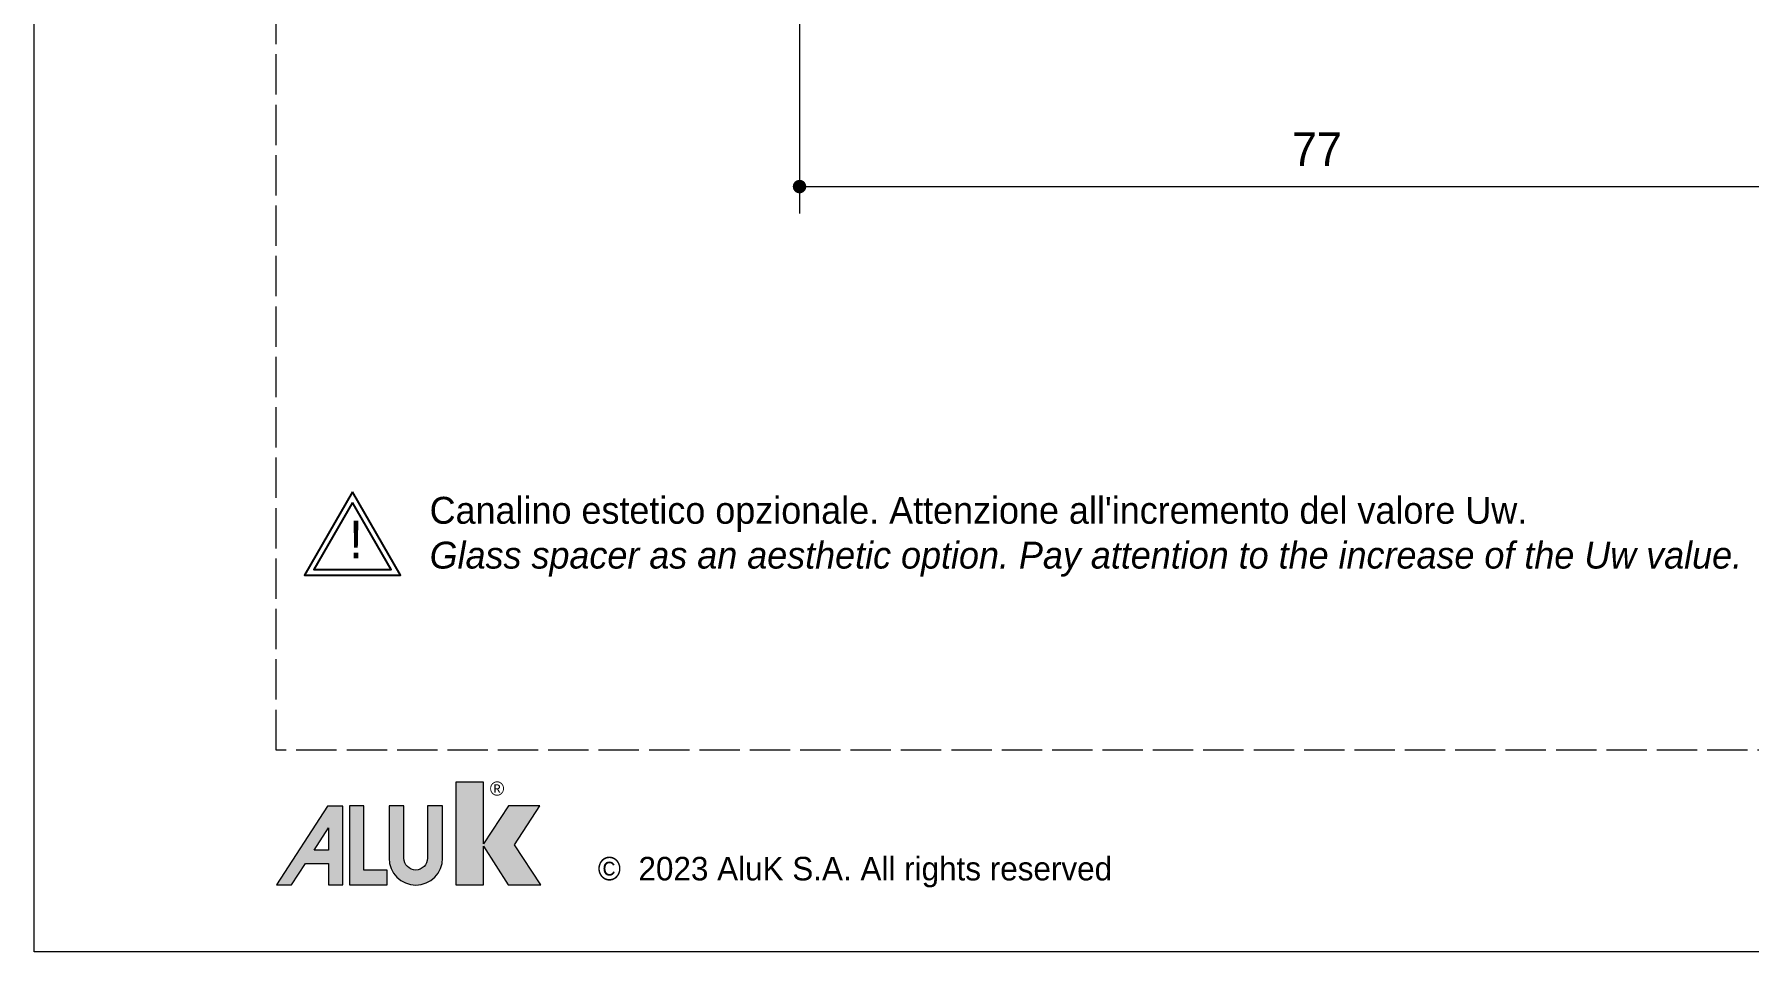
# Model space of a CAD drawing. Header units: millimetres. Extents: x -8 to 2550, y -393 to 1062.
# Drawn here: x 1560 to 1687.6, y 0 to 68.2 of the extents above; entities that cross this region are included whole.
import ezdxf

# ---------------------------------------------------------------- set-up
doc = ezdxf.new("R2010")
doc.units = ezdxf.units.MM
doc.header["$LTSCALE"] = 0.25
doc.header["$MEASUREMENT"] = 0
doc.linetypes.add('ACAD_ISO02W100', pattern=[15, 12, -3])
doc.layers.get('0').update_dxf_attribs({"lineweight": 5})
doc.layers.get('Defpoints').update_dxf_attribs({"lineweight": 5})
doc.layers.add('01_ALUK Logo', color=7, linetype='Continuous')
doc.layers.add('01_Dimension', color=251, linetype='Continuous', lineweight=9)
doc.layers.add('01_Text', color=40, linetype='Continuous', lineweight=25)
doc.layers.add('02_Block Frame', color=7, linetype='Continuous', lineweight=5, true_color=0xe2001a, plot=False)
doc.styles.add('Aluk Text', font='GOTHIC.TTF')
doc.styles.get("Standard").update_dxf_attribs({"font": 'arial.ttf'})
doc.dimstyles.new('ALUK Manual 1-1', dxfattribs={"dimtxt": 2.5, "dimasz": 1, "dimexe": 2, "dimexo": 4, "dimgap": 1.5, "dimtad": 3, "dimdec": 1, "dimdsep": 46, "dimtxsty": 'Aluk Text', "dimblk": 'DOT', "dimcen": 0, "dimclrd": 256, "dimclre": 256, "dimclrt": 2, "dimaunit": 1, "dimadec": 0, "dimazin": 0, "dimtfac": 0.7, "dimtdec": 1, "dimtmove": 0, "dimatfit": 3, "dimldrblk": 'DOT', "dimfxl": 1, "dimtolj": 2, "dimlwd": -1, "dimlwe": -1, "dimarcsym": 0})

# ---------------------------------------------------------------- blocks, each defined once
blk = doc.blocks.new('A$C14581')
at = {"layer": '01_Text', "insert": (0, -0.19), "char_height": 2, "attachment_point": 7, "style": 'Aluk Text'}
blk.add_mtext_dynamic_manual_height_columns('{\\fPoppins|b0|i0|c0|p2;\\H0.875x;©  2023 AluK S.A. All rights reserved}', width=51.3351, gutter_width=204.25, heights=[0], dxfattribs=at)
blk = doc.blocks.new('AluK Logo')
at = {"layer": '01_ALUK Logo', "true_color": 0xe2001a}
h = blk.add_hatch(color=242, dxfattribs=at)
h.dxf.hatch_style = 1
h.paths.add_polyline_path([(18.02, 3.04), (19.92, 5.98), (17.56, 5.98), (15.66, 3.11), (15.66, 7.76), (13.58, 7.76), (13.58, 0), (15.66, 0), (15.66, 2.93), (17.53, 0), (20, 0)])
at = {"layer": '01_ALUK Logo', "true_color": 0x323338}
h = blk.add_hatch(color=250, dxfattribs=at)
h.dxf.hatch_style = 1
h.paths.add_polyline_path([(3.94, 0), (5.02, 0), (5.02, 5.96), (3.87, 5.96), (0, 0), (1.15, 0), (2.2, 1.63), (3.94, 1.63)])
h.paths.add_polyline_path([(3.95, 2.64), (2.86, 2.64), (3.95, 4.31)], flags=16)
h = blk.add_hatch(color=250, dxfattribs=at)
h.dxf.hatch_style = 1
h.paths.add_polyline_path([(6.62, 1.12), (6.62, 5.97), (5.53, 5.97), (5.53, 0), (8.38, 0), (8.38, 1.12)])
h = blk.add_hatch(color=250, dxfattribs=at)
h.dxf.hatch_style = 1
h.paths.add_polyline_path([(12.57, 5.97), (11.43, 5.97), (11.43, 2.02, -1), (9.65, 2.02), (9.65, 5.97), (8.52, 5.97), (8.52, 2.02, 0.999791), (12.57, 2.02)])
at = {"layer": '01_ALUK Logo', "color": 242, "lineweight": 0, "true_color": 0xe2001a}
blk.add_lwpolyline([(17.53, 0), (20, 0), (18.02, 3.04), (19.92, 5.98), (17.56, 5.98), (15.66, 3.11), (15.66, 7.76), (13.58, 7.76), (13.58, 0), (15.66, 0), (15.66, 2.93)], close=True, dxfattribs=at)
at = {"layer": '01_ALUK Logo', "color": 250, "lineweight": 0, "true_color": 0x323338}
for points in [[(2.2, 1.63), (3.94, 1.63), (3.94, 0), (5.02, 0), (5.02, 5.96), (3.87, 5.96), (0, 0), (1.15, 0)], [(8.38, 0), (8.38, 1.12), (6.62, 1.12), (6.62, 5.97), (5.53, 5.97), (5.53, 0)], [(2.86, 2.64), (3.95, 4.31), (3.95, 2.64)]]:
    blk.add_lwpolyline(points, close=True, dxfattribs=at)
blk.add_lwpolyline([(9.65, 2.02), (9.65, 5.97), (8.52, 5.97), (8.52, 2.02, 1), (12.57, 2.02), (12.57, 5.97), (11.43, 5.97), (11.43, 2.02, -1)], format="xyb", close=True, dxfattribs=at)
at = {"layer": '01_ALUK Logo', "color": 242, "lineweight": 0, "true_color": 0xe2001a, "insert": (16.69, 7.28), "char_height": 1.06, "attachment_point": 5}
blk.add_mtext_dynamic_manual_height_columns('®', width=0.2845, gutter_width=0.756, heights=[0], dxfattribs=at)
blk = doc.blocks.new('_Dot')
at = {"color": 0, "linetype": 'ByBlock', "lineweight": -2}
blk.add_line((-0.5, 0), (-1, 0), dxfattribs=at)
at = {"color": 0, "linetype": 'ByBlock', "const_width": 0.5}
blk.add_lwpolyline([(-0.25, 0, 1), (0.25, 0, 1)], format="xyb", close=True, dxfattribs=at)
blk = doc.blocks.new('*D187')
at = {"layer": '01_Dimension', "ltscale": 0.25, "transparency": 16777216}
for p, q in [((1693.95, 83.13), (1693.95, 54.91)), ((1616.95, 82.83), (1616.95, 54.91)), ((1617.95, 56.91), (1692.95, 56.91))]:
    blk.add_line(p, q, dxfattribs=at)
at = {"layer": 'Defpoints', "color": 0, "ltscale": 0.25, "transparency": 16777216}
for p in [(1616.95, 86.83), (1693.95, 87.13), (1693.95, 56.91)]:
    blk.add_point(p, dxfattribs=at)
at = {"layer": '01_Dimension', "ltscale": 0.25, "transparency": 16777216, "rotation": 180}
blk.add_blockref('_Dot', (1616.95, 56.91), dxfattribs=at)
at = {"layer": '01_Dimension', "ltscale": 0.25, "transparency": 16777216}
blk.add_blockref('_Dot', (1693.95, 56.91), dxfattribs=at)
at = {"layer": '01_Dimension', "color": 2, "ltscale": 0.25, "transparency": 16777216, "insert": (1655.45, 59.69), "char_height": 2.5, "attachment_point": 5, "style": 'Aluk Text'}
blk.add_mtext('\\A2;77', dxfattribs=at)

msp = doc.modelspace()

# ---------------------------------------------------------------- linework, layer by layer
at = {"layer": '01_Text', "ltscale": 0.25}
for points in [[(1583.675, 34.209), (1580.1, 28.017), (1587.25, 28.017)], [(1583.675, 33.409), (1580.793, 28.417), (1586.557, 28.417)]]:
    msp.add_lwpolyline(points, close=True, dxfattribs=at)
at = {"layer": '02_Block Frame'}
msp.add_lwpolyline([(1560, 0), (1560, 297), (1770, 297), (1770, 0)], close=True, dxfattribs=at)
at = {"layer": '02_Block Frame', "linetype": 'ACAD_ISO02W100'}
msp.add_lwpolyline([(1578, 15), (1578, 282), (1755, 282), (1755, 15)], close=True, dxfattribs=at)

# ---------------------------------------------------------------- block references
at = {"layer": '01_ALUK Logo', "xscale": 0.9841678626162992, "yscale": 0.9841678626162992, "zscale": 0.9841678626162992}
msp.add_blockref('AluK Logo', (1578.015, 4.964), dxfattribs=at)
at = {"layer": '01_Text'}
msp.add_blockref('A$C14581', (1601.938, 4.965), dxfattribs=at)

# ---------------------------------------------------------------- texts
at = {"layer": '01_Text', "ltscale": 0.25, "attachment_point": 1, "style": 'Aluk Text'}
for s, width, gutter_width, insert, char_height in [("Canalino estetico opzionale. Attenzione all'incremento del valore Uw.\\P{\\fCentury Gothic|b0|i1|c0|p34;Glass spacer as an aesthetic option. Pay attention to the increase of the Uw value.}", 134.22553, 12.5, (1589.423, 33.831), 2), ('!', 6.4258, 8, (1583.419, 32.069), 2.8)]:
    msp.add_mtext_dynamic_manual_height_columns(s, width=width, gutter_width=gutter_width, heights=[0], dxfattribs=dict(at, insert=insert, char_height=char_height))

# ---------------------------------------------------------------- dimensions: what is measured, and where the dimension line sits
at = {"layer": '01_Dimension', "ltscale": 0.25}
dim = msp.add_linear_dim(base=(1693.948, 56.913), p1=(1616.948, 86.833), p2=(1693.948, 87.133), dimstyle='ALUK Manual 1-1', override={"dimfxl": 0}, dxfattribs=at)
dim.commit()
dim.dimension.update_dxf_attribs({"geometry": '*D187', "text_midpoint": (1655.448, 59.694)})

doc.saveas('drawing.dxf')
